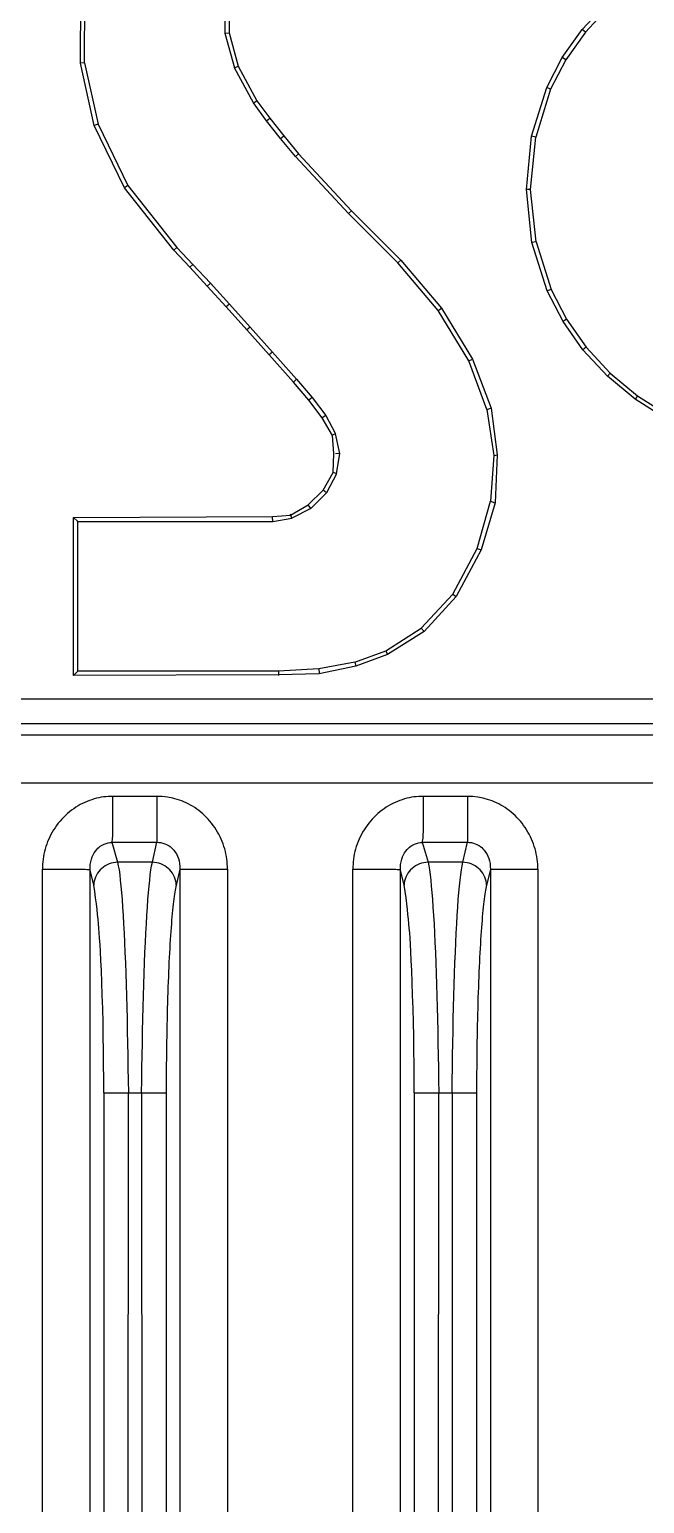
# Model space of a CAD drawing. Header units: millimetres. Extents: x -3132 to 28633, y 682 to 5849.
# Drawn here: x 23308.69 to 23321.57, y 5058.68 to 5089.56 of the extents above; entities that cross this region are included whole.
import ezdxf

# ---------------------------------------------------------------- set-up
doc = ezdxf.new("R2010")
doc.units = ezdxf.units.MM

# ---------------------------------------------------------------- blocks, each defined once
blk = doc.blocks.new('gf')
at = {"linetype": 'Continuous'}
for p, q in [((20007.652, 5261.56), (20007.658, 5262.925)), ((20007.734, 5261.57), (20007.745, 5262.915)), ((20010.664, 5262.85), (20010.676, 5262.185)), ((20010.757, 5262.84), (20010.763, 5262.198)), ((20018.156, 5262.265), (20018.686, 5262.829)), ((20018.746, 5262.766), (20018.224, 5262.209)), ((20017.738, 5261.675), (20018.156, 5262.265)), ((20018.224, 5262.209), (20018.156, 5262.265)), ((20010.676, 5262.185), (20010.763, 5262.198)), ((20010.676, 5262.185), (20010.874, 5261.465)), ((20010.763, 5262.198), (20010.956, 5261.498)), ((20018.224, 5262.209), (20017.813, 5261.629)), ((20017.415, 5261.05), (20017.738, 5261.675)), ((20017.813, 5261.629), (20017.496, 5261.017)), ((20017.813, 5261.629), (20017.738, 5261.675)), ((20007.734, 5261.57), (20007.647, 5261.559)), ((20007.938, 5260.255), (20007.652, 5261.56)), ((20007.734, 5261.57), (20008.021, 5260.284)), ((20010.874, 5261.465), (20010.956, 5261.498)), ((20011.272, 5260.727), (20010.874, 5261.465)), ((20010.956, 5261.498), (20011.347, 5260.774)), ((20017.098, 5260.027), (20017.415, 5261.05)), ((20017.496, 5261.017), (20017.184, 5260.01)), ((20017.496, 5261.017), (20017.415, 5261.05)), ((20011.272, 5260.727), (20011.347, 5260.774)), ((20011.545, 5260.352), (20011.272, 5260.727)), ((20011.347, 5260.774), (20011.614, 5260.405)), ((20011.545, 5260.352), (20011.614, 5260.405)), ((20011.614, 5260.405), (20011.906, 5260.034)), ((20008.021, 5260.284), (20007.938, 5260.255)), ((20008.571, 5258.949), (20007.938, 5260.255)), ((20008.021, 5260.284), (20008.645, 5258.996)), ((20011.839, 5259.979), (20011.545, 5260.352)), ((20011.839, 5259.979), (20011.906, 5260.034)), ((20012.151, 5259.601), (20011.839, 5259.979)), ((20011.906, 5260.034), (20012.216, 5259.658)), ((20016.989, 5258.911), (20017.098, 5260.027)), ((20017.077, 5258.912), (20017.184, 5260.01)), ((20017.184, 5260.01), (20017.098, 5260.027)), ((20012.151, 5259.601), (20012.216, 5259.658)), ((20013.264, 5258.409), (20012.151, 5259.601)), ((20012.216, 5259.658), (20013.326, 5258.469)), ((20008.645, 5258.996), (20008.571, 5258.949)), ((20009.605, 5257.642), (20008.571, 5258.949)), ((20008.645, 5258.996), (20009.671, 5257.699)), ((20017.077, 5258.912), (20016.989, 5258.911)), ((20017.105, 5257.802), (20016.989, 5258.911)), ((20017.191, 5257.82), (20017.077, 5258.912)), ((20013.264, 5258.409), (20013.326, 5258.469)), ((20014.294, 5257.376), (20013.264, 5258.409)), ((20013.326, 5258.469), (20014.359, 5257.436)), ((20009.671, 5257.699), (20009.605, 5257.642)), ((20009.943, 5257.284), (20009.605, 5257.642)), ((20009.671, 5257.699), (20010.007, 5257.344)), ((20017.191, 5257.82), (20017.105, 5257.802)), ((20017.426, 5256.788), (20017.105, 5257.802)), ((20017.191, 5257.82), (20017.507, 5256.821)), ((20010.007, 5257.344), (20009.943, 5257.284)), ((20010.007, 5257.344), (20010.371, 5256.95)), ((20014.294, 5257.376), (20014.359, 5257.436)), ((20015.143, 5256.375), (20014.294, 5257.376)), ((20014.359, 5257.436), (20015.214, 5256.426)), ((20010.307, 5256.891), (20009.943, 5257.284)), ((20010.371, 5256.95), (20010.307, 5256.891)), ((20010.705, 5256.454), (20010.307, 5256.891)), ((20010.371, 5256.95), (20010.77, 5256.512)), ((20017.507, 5256.821), (20017.426, 5256.788)), ((20017.756, 5256.148), (20017.426, 5256.788)), ((20017.507, 5256.821), (20017.831, 5256.194)), ((20010.77, 5256.512), (20010.705, 5256.454)), ((20011.138, 5255.974), (20010.705, 5256.454)), ((20010.77, 5256.512), (20011.202, 5256.032)), ((20015.143, 5256.375), (20015.214, 5256.426)), ((20015.784, 5255.322), (20015.143, 5256.375)), ((20015.214, 5256.426), (20015.863, 5255.361)), ((20017.831, 5256.194), (20017.756, 5256.148)), ((20018.173, 5255.555), (20017.756, 5256.148)), ((20017.831, 5256.194), (20018.241, 5255.61)), ((20011.202, 5256.032), (20011.138, 5255.974)), ((20011.605, 5255.45), (20011.138, 5255.974)), ((20011.202, 5256.032), (20011.67, 5255.507)), ((20011.67, 5255.507), (20011.605, 5255.45)), ((20012.109, 5254.879), (20011.605, 5255.45)), ((20011.67, 5255.507), (20012.175, 5254.937)), ((20018.241, 5255.61), (20018.173, 5255.555)), ((20018.686, 5255.002), (20018.173, 5255.555)), ((20018.241, 5255.61), (20018.746, 5255.066)), ((20015.784, 5255.322), (20015.863, 5255.361)), ((20016.163, 5254.305), (20015.784, 5255.322)), ((20015.863, 5255.361), (20016.248, 5254.331)), ((20012.175, 5254.937), (20012.109, 5254.879)), ((20012.435, 5254.503), (20012.109, 5254.879)), ((20012.175, 5254.937), (20012.503, 5254.557)), ((20018.746, 5255.066), (20018.686, 5255.002)), ((20019.267, 5254.52), (20018.686, 5255.002)), ((20018.746, 5255.066), (20019.319, 5254.591)), ((20012.503, 5254.557), (20012.435, 5254.503)), ((20012.503, 5254.557), (20012.786, 5254.179)), ((20019.319, 5254.591), (20019.267, 5254.52)), ((20019.879, 5254.133), (20019.267, 5254.52)), ((20019.319, 5254.591), (20019.921, 5254.21)), ((20012.712, 5254.132), (20012.435, 5254.503)), ((20016.163, 5254.305), (20016.247, 5254.33)), ((20016.163, 5254.305), (20016.305, 5253.338)), ((20016.248, 5254.331), (20016.377, 5253.355)), ((20012.786, 5254.179), (20012.712, 5254.132)), ((20012.927, 5253.763), (20012.712, 5254.132)), ((20012.786, 5254.179), (20012.989, 5253.793)), ((20012.989, 5253.793), (20012.908, 5253.759)), ((20012.954, 5253.383), (20012.927, 5253.763)), ((20013.079, 5253.386), (20012.989, 5253.793)), ((20012.945, 5252.985), (20012.954, 5253.383)), ((20013.079, 5253.386), (20012.989, 5253.378)), ((20013.014, 5252.957), (20013.079, 5253.386)), ((20016.305, 5253.338), (20016.239, 5252.387)), ((20016.305, 5253.338), (20016.391, 5253.357)), ((20016.377, 5253.355), (20016.337, 5252.348)), ((20012.732, 5252.613), (20012.945, 5252.985)), ((20013.014, 5252.957), (20012.933, 5252.991)), ((20013.014, 5252.957), (20012.803, 5252.56)), ((20012.422, 5252.304), (20012.732, 5252.613)), ((20012.803, 5252.56), (20012.474, 5252.233)), ((20012.803, 5252.56), (20012.732, 5252.613)), ((20015.959, 5251.395), (20016.239, 5252.387)), ((20016.239, 5252.387), (20016.325, 5252.349)), ((20007.505, 5252.045), (20011.673, 5252.062)), ((20011.673, 5252.062), (20012.052, 5252.094)), ((20012.08, 5252.026), (20012.049, 5252.109)), ((20012.052, 5252.094), (20012.422, 5252.304)), ((20012.474, 5252.233), (20012.08, 5252.026)), ((20012.474, 5252.233), (20012.422, 5252.304)), ((20016.337, 5252.348), (20016.041, 5251.362)), ((20007.505, 5248.734), (20007.505, 5252.045)), ((20007.593, 5251.958), (20007.505, 5252.045)), ((20007.593, 5248.822), (20007.593, 5251.958)), ((20007.593, 5251.958), (20011.681, 5251.958)), ((20011.681, 5251.958), (20011.673, 5252.046)), ((20011.681, 5251.958), (20012.08, 5252.026)), ((20015.445, 5250.435), (20015.959, 5251.395)), ((20016.041, 5251.362), (20015.521, 5250.389)), ((20015.959, 5251.395), (20016.041, 5251.362)), ((20014.788, 5249.721), (20015.445, 5250.435)), ((20015.521, 5250.389), (20014.845, 5249.653)), ((20015.445, 5250.435), (20015.52, 5250.39)), ((20014.045, 5249.248), (20014.788, 5249.721)), ((20014.845, 5249.653), (20014.083, 5249.169)), ((20014.788, 5249.721), (20014.845, 5249.653)), ((20013.395, 5249.013), (20012.641, 5248.869)), ((20013.395, 5249.013), (20014.045, 5249.248)), ((20013.395, 5249.013), (20013.418, 5248.929)), ((20014.083, 5249.169), (20013.418, 5248.929)), ((20014.045, 5249.248), (20014.083, 5249.169)), ((20007.593, 5248.822), (20007.505, 5248.734)), ((20011.797, 5248.747), (20007.505, 5248.734)), ((20011.795, 5248.822), (20007.593, 5248.822)), ((20012.641, 5248.869), (20011.795, 5248.822)), ((20011.795, 5248.822), (20011.798, 5248.735)), ((20012.652, 5248.77), (20011.797, 5248.747)), ((20012.641, 5248.869), (20012.65, 5248.782)), ((20013.418, 5248.929), (20012.652, 5248.77)), ((20039.639, 5248.236), (19977.945, 5248.236)), ((19977.945, 5247.724), (20039.639, 5247.724)), ((20039.353, 5247.484), (19978.232, 5247.484)), ((19978.229, 5246.488), (20039.357, 5246.485)), ((20008.331, 5245.451), (20008.331, 5246.198)), ((20009.253, 5246.198), (20008.331, 5246.198)), ((20009.253, 5246.198), (20009.253, 5245.237)), ((20015.753, 5246.198), (20014.831, 5246.198)), ((20014.831, 5245.451), (20014.831, 5246.198)), ((20015.753, 5246.198), (20015.753, 5245.237)), ((20008.308, 5245.237), (20009.253, 5245.237)), ((20008.308, 5245.237), (20008.429, 5244.82)), ((20009.156, 5244.82), (20009.253, 5245.237)), ((20014.808, 5245.237), (20015.753, 5245.237)), ((20014.808, 5245.237), (20014.929, 5244.82)), ((20015.656, 5244.82), (20015.753, 5245.237)), ((20006.855, 5150.047), (20006.857, 5244.675)), ((20007.851, 5150.044), (20007.851, 5244.656)), ((20007.93, 5244.337), (20007.851, 5244.656)), ((20009.156, 5244.82), (20008.429, 5244.82)), ((20009.734, 5244.675), (20009.648, 5244.306)), ((20009.734, 5244.675), (20009.734, 5150.044)), ((20009.734, 5244.675), (20010.727, 5244.675)), ((20010.727, 5244.675), (20010.729, 5150.047)), ((20013.355, 5150.047), (20013.357, 5244.675)), ((20014.43, 5244.337), (20014.351, 5244.656)), ((20014.351, 5150.044), (20014.351, 5244.656)), ((20015.656, 5244.82), (20014.929, 5244.82)), ((20016.234, 5244.675), (20016.148, 5244.306)), ((20016.234, 5244.675), (20017.227, 5244.675)), ((20016.234, 5244.675), (20016.234, 5150.044)), ((20017.227, 5244.675), (20017.229, 5150.047)), ((20009.447, 5240.344), (20009.446, 5240.107)), ((20015.947, 5240.344), (20015.946, 5240.107)), ((20009.446, 5240.107), (20009.446, 5156.505)), ((20015.946, 5240.107), (20015.946, 5156.505)), ((20008.138, 5239.99), (20009.446, 5239.99)), ((20008.138, 5239.99), (20008.138, 5156.505)), ((20008.637, 5156.505), (20008.653, 5239.99)), ((20008.932, 5239.99), (20008.947, 5156.505)), ((20014.638, 5239.99), (20015.946, 5239.99)), ((20014.638, 5239.99), (20014.638, 5156.505)), ((20015.137, 5156.505), (20015.153, 5239.99)), ((20015.432, 5239.99), (20015.447, 5156.505))]:
    blk.add_line(p, q, dxfattribs=at)
for points in [[(20008.331, 5246.198), (20008.282, 5246.198), (20008.233, 5246.196), (20008.184, 5246.193), (20008.134, 5246.187), (20008.084, 5246.18), (20008.035, 5246.17), (20007.985, 5246.159), (20007.935, 5246.145), (20007.886, 5246.13), (20007.837, 5246.113), (20007.789, 5246.094), (20007.741, 5246.074), (20007.694, 5246.051), (20007.647, 5246.026), (20007.601, 5246), (20007.555, 5245.971), (20007.51, 5245.941), (20007.466, 5245.909), (20007.423, 5245.875), (20007.38, 5245.839), (20007.339, 5245.801), (20007.299, 5245.762), (20007.26, 5245.721), (20007.222, 5245.678), (20007.186, 5245.635), (20007.152, 5245.59), (20007.12, 5245.544), (20007.089, 5245.497), (20007.06, 5245.449), (20007.033, 5245.401), (20007.008, 5245.352), (20006.985, 5245.302), (20006.963, 5245.251), (20006.944, 5245.199), (20006.926, 5245.147), (20006.911, 5245.095), (20006.897, 5245.043), (20006.885, 5244.99), (20006.876, 5244.937), (20006.868, 5244.884), (20006.862, 5244.831), (20006.859, 5244.779), (20006.857, 5244.727), (20006.857, 5244.675)], [(20009.582, 5246.16), (20009.473, 5246.181), (20009.364, 5246.194), (20009.253, 5246.198)], [(20014.831, 5246.198), (20014.782, 5246.198), (20014.733, 5246.196), (20014.684, 5246.193), (20014.634, 5246.187), (20014.584, 5246.18), (20014.535, 5246.17), (20014.485, 5246.159), (20014.435, 5246.145), (20014.386, 5246.13), (20014.337, 5246.113), (20014.289, 5246.094), (20014.241, 5246.074), (20014.194, 5246.051), (20014.147, 5246.026), (20014.101, 5246), (20014.055, 5245.971), (20014.01, 5245.941), (20013.966, 5245.909), (20013.923, 5245.875), (20013.88, 5245.839), (20013.839, 5245.801), (20013.799, 5245.762), (20013.76, 5245.721), (20013.722, 5245.678), (20013.686, 5245.635), (20013.652, 5245.59), (20013.62, 5245.544), (20013.589, 5245.497), (20013.56, 5245.449), (20013.533, 5245.401), (20013.508, 5245.352), (20013.485, 5245.302), (20013.463, 5245.251), (20013.444, 5245.199), (20013.426, 5245.147), (20013.411, 5245.095), (20013.397, 5245.043), (20013.385, 5244.99), (20013.376, 5244.937), (20013.368, 5244.884), (20013.362, 5244.831), (20013.359, 5244.779), (20013.357, 5244.727), (20013.357, 5244.675)], [(20016.082, 5246.16), (20015.973, 5246.181), (20015.864, 5246.194), (20015.753, 5246.198)], [(20010.727, 5244.675), (20010.727, 5244.728), (20010.725, 5244.78), (20010.721, 5244.834), (20010.715, 5244.887), (20010.707, 5244.94), (20010.697, 5244.993), (20010.685, 5245.046), (20010.671, 5245.099), (20010.655, 5245.151), (20010.638, 5245.203), (20010.618, 5245.254), (20010.597, 5245.305), (20010.574, 5245.355), (20010.549, 5245.405), (20010.522, 5245.453), (20010.493, 5245.5), (20010.463, 5245.547), (20010.431, 5245.592), (20010.398, 5245.636), (20010.363, 5245.679), (20010.327, 5245.72), (20010.29, 5245.76), (20010.251, 5245.798), (20010.212, 5245.835), (20010.171, 5245.87), (20010.129, 5245.903), (20010.087, 5245.934), (20010.043, 5245.964), (20009.999, 5245.992), (20009.955, 5246.018), (20009.909, 5246.042), (20009.864, 5246.064), (20009.817, 5246.085), (20009.771, 5246.104), (20009.724, 5246.121), (20009.676, 5246.136), (20009.629, 5246.149), (20009.582, 5246.16)], [(20017.227, 5244.675), (20017.227, 5244.728), (20017.225, 5244.78), (20017.221, 5244.834), (20017.215, 5244.887), (20017.207, 5244.94), (20017.197, 5244.993), (20017.185, 5245.046), (20017.171, 5245.099), (20017.155, 5245.151), (20017.138, 5245.203), (20017.118, 5245.254), (20017.097, 5245.305), (20017.074, 5245.355), (20017.049, 5245.405), (20017.022, 5245.453), (20016.993, 5245.5), (20016.963, 5245.547), (20016.931, 5245.592), (20016.898, 5245.636), (20016.863, 5245.679), (20016.827, 5245.72), (20016.79, 5245.76), (20016.751, 5245.798), (20016.712, 5245.835), (20016.671, 5245.87), (20016.629, 5245.903), (20016.587, 5245.934), (20016.543, 5245.964), (20016.499, 5245.992), (20016.455, 5246.018), (20016.409, 5246.042), (20016.364, 5246.064), (20016.317, 5246.085), (20016.271, 5246.104), (20016.224, 5246.121), (20016.176, 5246.136), (20016.129, 5246.149), (20016.082, 5246.16)], [(20008.308, 5245.237), (20008.314, 5245.259), (20008.32, 5245.288), (20008.324, 5245.321), (20008.328, 5245.36), (20008.33, 5245.403), (20008.331, 5245.451)], [(20014.808, 5245.237), (20014.814, 5245.259), (20014.82, 5245.288), (20014.824, 5245.321), (20014.828, 5245.36), (20014.83, 5245.403), (20014.831, 5245.451)], [(20007.851, 5244.656), (20007.851, 5244.715), (20007.855, 5244.772), (20007.865, 5244.829), (20007.879, 5244.884), (20007.896, 5244.932), (20007.915, 5244.974), (20007.937, 5245.014), (20007.964, 5245.053), (20007.991, 5245.086), (20008.017, 5245.114), (20008.042, 5245.136), (20008.066, 5245.154), (20008.089, 5245.17), (20008.116, 5245.185), (20008.149, 5245.2), (20008.186, 5245.214), (20008.228, 5245.225), (20008.268, 5245.233), (20008.308, 5245.236)], [(20009.253, 5245.237), (20009.294, 5245.235), (20009.336, 5245.23), (20009.378, 5245.22), (20009.418, 5245.207), (20009.452, 5245.193), (20009.481, 5245.179), (20009.505, 5245.164), (20009.528, 5245.147), (20009.553, 5245.127), (20009.579, 5245.102), (20009.607, 5245.071), (20009.634, 5245.034), (20009.659, 5244.993), (20009.682, 5244.948), (20009.701, 5244.899), (20009.716, 5244.847), (20009.727, 5244.792), (20009.733, 5244.734), (20009.734, 5244.675)], [(20014.351, 5244.656), (20014.351, 5244.715), (20014.355, 5244.772), (20014.365, 5244.829), (20014.379, 5244.884), (20014.396, 5244.932), (20014.415, 5244.974), (20014.437, 5245.014), (20014.464, 5245.053), (20014.491, 5245.086), (20014.517, 5245.114), (20014.542, 5245.136), (20014.566, 5245.154), (20014.589, 5245.17), (20014.616, 5245.185), (20014.649, 5245.2), (20014.686, 5245.214), (20014.728, 5245.225), (20014.768, 5245.233), (20014.808, 5245.236)], [(20015.753, 5245.237), (20015.794, 5245.235), (20015.836, 5245.23), (20015.878, 5245.22), (20015.918, 5245.207), (20015.952, 5245.193), (20015.981, 5245.179), (20016.005, 5245.164), (20016.028, 5245.147), (20016.053, 5245.127), (20016.079, 5245.102), (20016.107, 5245.071), (20016.134, 5245.034), (20016.159, 5244.993), (20016.182, 5244.948), (20016.201, 5244.899), (20016.216, 5244.847), (20016.227, 5244.792), (20016.233, 5244.734), (20016.234, 5244.675)], [(20006.857, 5244.675), (20007.672, 5244.675), (20007.715, 5244.674), (20007.752, 5244.673), (20007.784, 5244.671), (20007.81, 5244.668), (20007.83, 5244.665), (20007.844, 5244.661), (20007.851, 5244.656)], [(20008.429, 5244.82), (20008.383, 5244.817), (20008.338, 5244.81), (20008.293, 5244.799), (20008.25, 5244.785), (20008.208, 5244.767), (20008.168, 5244.745), (20008.131, 5244.719), (20008.095, 5244.691), (20008.063, 5244.659), (20008.033, 5244.625), (20008.007, 5244.589), (20007.984, 5244.55), (20007.966, 5244.509), (20007.95, 5244.467), (20007.939, 5244.424), (20007.932, 5244.381), (20007.93, 5244.337)], [(20008.429, 5244.82), (20008.443, 5244.745), (20008.458, 5244.658), (20008.472, 5244.558), (20008.485, 5244.445), (20008.498, 5244.321), (20008.51, 5244.184), (20008.522, 5244.036), (20008.533, 5243.877), (20008.544, 5243.707), (20008.555, 5243.527), (20008.564, 5243.337), (20008.574, 5243.138), (20008.583, 5242.93), (20008.591, 5242.714), (20008.599, 5242.491), (20008.607, 5242.261), (20008.613, 5242.024), (20008.62, 5241.782), (20008.626, 5241.536), (20008.632, 5241.284), (20008.637, 5241.03), (20008.641, 5240.772), (20008.646, 5240.513), (20008.649, 5240.252), (20008.653, 5239.99)], [(20008.932, 5239.99), (20008.935, 5240.252), (20008.939, 5240.513), (20008.943, 5240.772), (20008.948, 5241.03), (20008.953, 5241.284), (20008.958, 5241.536), (20008.965, 5241.782), (20008.971, 5242.024), (20008.978, 5242.261), (20008.985, 5242.491), (20008.993, 5242.714), (20009.002, 5242.93), (20009.011, 5243.138), (20009.02, 5243.337), (20009.03, 5243.527), (20009.04, 5243.707), (20009.051, 5243.877), (20009.063, 5244.036), (20009.074, 5244.184), (20009.087, 5244.321), (20009.1, 5244.445), (20009.113, 5244.558), (20009.127, 5244.658), (20009.141, 5244.745), (20009.156, 5244.82)], [(20009.655, 5244.337), (20009.652, 5244.381), (20009.645, 5244.424), (20009.634, 5244.467), (20009.619, 5244.509), (20009.6, 5244.55), (20009.577, 5244.589), (20009.551, 5244.625), (20009.522, 5244.659), (20009.489, 5244.691), (20009.454, 5244.719), (20009.416, 5244.745), (20009.376, 5244.767), (20009.334, 5244.785), (20009.291, 5244.799), (20009.247, 5244.81), (20009.201, 5244.817), (20009.156, 5244.82)], [(20013.357, 5244.675), (20014.172, 5244.675), (20014.215, 5244.674), (20014.252, 5244.673), (20014.284, 5244.671), (20014.31, 5244.668), (20014.33, 5244.665), (20014.344, 5244.661), (20014.351, 5244.656)], [(20014.929, 5244.82), (20014.883, 5244.817), (20014.838, 5244.81), (20014.793, 5244.799), (20014.75, 5244.785), (20014.708, 5244.767), (20014.668, 5244.745), (20014.631, 5244.719), (20014.595, 5244.691), (20014.563, 5244.659), (20014.533, 5244.625), (20014.507, 5244.589), (20014.484, 5244.55), (20014.466, 5244.509), (20014.45, 5244.467), (20014.439, 5244.424), (20014.432, 5244.381), (20014.43, 5244.337)], [(20014.929, 5244.82), (20014.943, 5244.745), (20014.958, 5244.658), (20014.972, 5244.558), (20014.985, 5244.445), (20014.998, 5244.321), (20015.01, 5244.184), (20015.022, 5244.036), (20015.033, 5243.877), (20015.044, 5243.707), (20015.055, 5243.527), (20015.064, 5243.337), (20015.074, 5243.138), (20015.083, 5242.93), (20015.091, 5242.714), (20015.099, 5242.491), (20015.107, 5242.261), (20015.113, 5242.024), (20015.12, 5241.782), (20015.126, 5241.536), (20015.132, 5241.284), (20015.137, 5241.03), (20015.141, 5240.772), (20015.146, 5240.513), (20015.149, 5240.252), (20015.153, 5239.99)], [(20015.432, 5239.99), (20015.435, 5240.252), (20015.439, 5240.513), (20015.443, 5240.772), (20015.448, 5241.03), (20015.453, 5241.284), (20015.458, 5241.536), (20015.465, 5241.782), (20015.471, 5242.024), (20015.478, 5242.261), (20015.485, 5242.491), (20015.493, 5242.714), (20015.502, 5242.93), (20015.511, 5243.138), (20015.52, 5243.337), (20015.53, 5243.527), (20015.54, 5243.707), (20015.551, 5243.877), (20015.563, 5244.036), (20015.574, 5244.184), (20015.587, 5244.321), (20015.6, 5244.445), (20015.613, 5244.558), (20015.627, 5244.658), (20015.641, 5244.745), (20015.656, 5244.82)], [(20016.155, 5244.337), (20016.152, 5244.381), (20016.145, 5244.424), (20016.134, 5244.467), (20016.119, 5244.509), (20016.1, 5244.55), (20016.077, 5244.589), (20016.051, 5244.625), (20016.022, 5244.659), (20015.989, 5244.691), (20015.954, 5244.719), (20015.916, 5244.745), (20015.876, 5244.767), (20015.834, 5244.785), (20015.791, 5244.799), (20015.747, 5244.81), (20015.701, 5244.817), (20015.656, 5244.82)], [(20008.138, 5239.99), (20008.138, 5240.284), (20008.136, 5240.581), (20008.133, 5240.878), (20008.129, 5241.174), (20008.123, 5241.464), (20008.116, 5241.754), (20008.107, 5242.036), (20008.098, 5242.302), (20008.088, 5242.549), (20008.078, 5242.762), (20008.069, 5242.942), (20008.06, 5243.096), (20008.052, 5243.229), (20008.045, 5243.344), (20008.037, 5243.441), (20008.029, 5243.532), (20008.02, 5243.625), (20008.009, 5243.724), (20007.997, 5243.832), (20007.983, 5243.949), (20007.968, 5244.073), (20007.95, 5244.204), (20007.93, 5244.337)], [(20014.638, 5239.99), (20014.638, 5240.284), (20014.636, 5240.581), (20014.633, 5240.878), (20014.629, 5241.174), (20014.623, 5241.464), (20014.616, 5241.754), (20014.607, 5242.036), (20014.598, 5242.302), (20014.588, 5242.549), (20014.578, 5242.762), (20014.569, 5242.942), (20014.56, 5243.096), (20014.552, 5243.229), (20014.545, 5243.344), (20014.537, 5243.441), (20014.529, 5243.532), (20014.52, 5243.625), (20014.509, 5243.724), (20014.497, 5243.832), (20014.483, 5243.949), (20014.468, 5244.073), (20014.45, 5244.204), (20014.43, 5244.337)], [(20009.648, 5244.306), (20009.641, 5244.271), (20009.634, 5244.234), (20009.627, 5244.192), (20009.62, 5244.148), (20009.613, 5244.1), (20009.606, 5244.049), (20009.599, 5243.995), (20009.592, 5243.938), (20009.586, 5243.877), (20009.579, 5243.813), (20009.573, 5243.747), (20009.566, 5243.677), (20009.56, 5243.604), (20009.554, 5243.529), (20009.548, 5243.45), (20009.542, 5243.369), (20009.536, 5243.285), (20009.53, 5243.198), (20009.525, 5243.108), (20009.52, 5243.016), (20009.514, 5242.922), (20009.509, 5242.825), (20009.504, 5242.727), (20009.5, 5242.626), (20009.495, 5242.523), (20009.491, 5242.418), (20009.487, 5242.312), (20009.483, 5242.204), (20009.479, 5242.094), (20009.475, 5241.983), (20009.472, 5241.871), (20009.469, 5241.757), (20009.466, 5241.643), (20009.463, 5241.527), (20009.46, 5241.411), (20009.458, 5241.294), (20009.456, 5241.177), (20009.454, 5241.058), (20009.452, 5240.94), (20009.451, 5240.82), (20009.45, 5240.701), (20009.448, 5240.582), (20009.447, 5240.344)], [(20016.148, 5244.306), (20016.141, 5244.271), (20016.134, 5244.234), (20016.127, 5244.192), (20016.12, 5244.148), (20016.113, 5244.1), (20016.106, 5244.049), (20016.099, 5243.995), (20016.092, 5243.938), (20016.086, 5243.877), (20016.079, 5243.813), (20016.073, 5243.747), (20016.066, 5243.677), (20016.06, 5243.604), (20016.054, 5243.529), (20016.048, 5243.45), (20016.042, 5243.369), (20016.036, 5243.285), (20016.03, 5243.198), (20016.025, 5243.108), (20016.02, 5243.016), (20016.014, 5242.922), (20016.009, 5242.825), (20016.004, 5242.727), (20016, 5242.626), (20015.995, 5242.523), (20015.991, 5242.418), (20015.987, 5242.312), (20015.983, 5242.204), (20015.979, 5242.094), (20015.975, 5241.983), (20015.972, 5241.871), (20015.969, 5241.757), (20015.966, 5241.643), (20015.963, 5241.527), (20015.96, 5241.411), (20015.958, 5241.294), (20015.956, 5241.177), (20015.954, 5241.058), (20015.952, 5240.94), (20015.951, 5240.82), (20015.95, 5240.701), (20015.948, 5240.582), (20015.947, 5240.344)]]:
    blk.add_lwpolyline(points, dxfattribs=at)
blk = doc.blocks.new('*U110')
blk.add_blockref('gf', (-20008.792, -5261.934))
blk = doc.blocks.new('*U111')
at = {"color": 0, "linetype": 'ByBlock', "lineweight": -2, "transparency": 16777216}
blk.add_blockref('*U110', (0, 0), dxfattribs=at)

msp = doc.modelspace()

# ---------------------------------------------------------------- block references
msp.add_blockref('*U111', (23310.901, 5089.228))

doc.saveas('drawing.dxf')
